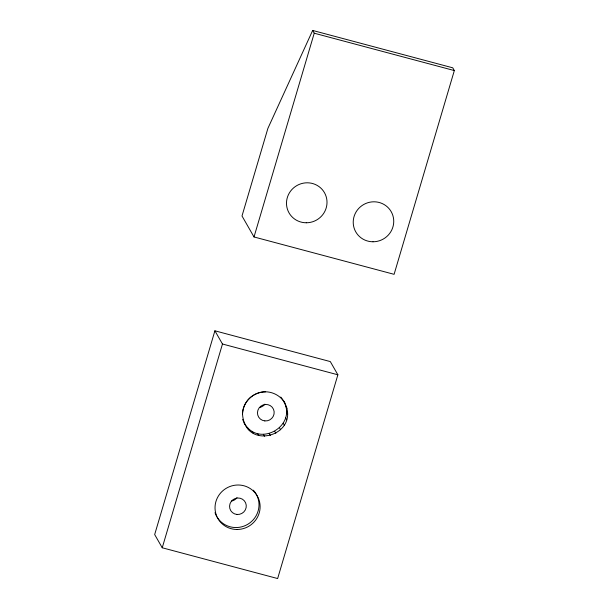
<?xml version="1.0" encoding="UTF-8"?>
<svg xmlns="http://www.w3.org/2000/svg" width="609" height="609" viewBox="0 0 609 609"><rect width="100%" height="100%" fill="white"/><g stroke="black" fill="none" stroke-linecap="round" stroke-linejoin="round"><path stroke-width="0.91" d="M242.648 419.388C255.369 452.251 303.137 424.321 280.757 397.053M284.829 402.93C280.871 396.139 273.411 391.93 265.585 391.8A22.685 22.084 -29.8 0 0 242.519 414.021C245.13 453.05 303.038 434.453 283.725 401.004M214.901 330.801L154.671 534.557L162.238 547.773L277.643 578.55L337.873 374.794L330.306 361.586L214.901 330.801L222.468 344.016L337.873 374.794M162.238 547.773L222.468 344.016M254.014 236.962L314.236 33.206L312.661 30.45L267.899 128.37L242.001 215.989L254.014 236.962L394.099 274.324L454.329 70.568L452.746 67.812L312.661 30.45M314.236 33.206L454.329 70.568M285.849 406.37L286.953 408.296M286.481 412.126L287.585 414.051M285.575 417.881L286.679 419.807M283.193 423.24L284.296 425.166M279.501 427.845L280.604 429.771M274.75 431.378L275.854 433.296M269.262 433.593L270.366 435.519M263.415 434.346L264.519 436.272M257.599 433.585L258.703 435.511M252.217 431.362L253.321 433.288M247.635 427.822L248.738 429.748M244.163 423.217L244.902 424.503M242.519 414.082A22.739 22.137 -29.8 0 1 265.638 391.808M253.352 490.199A22.685 22.084 -29.8 0 1 249.766 522.964A22.685 22.084 -29.8 0 1 217.101 517.132M216.69 516.424A22.685 22.084 -29.8 0 1 215.023 512.641M236.985 497.682A8.412 8.191 -29.8 0 1 231.481 501.04M264.885 404.14A8.412 8.191 -29.8 0 1 259.381 407.49M237.038 529.48A22.685 22.084 -29.8 0 0 257.356 496.129A22.685 22.084 -29.8 0 0 218.327 496.107A22.685 22.084 -29.8 0 0 237.038 529.48M236.939 514.453A8.412 8.191 -29.8 0 0 245.602 502.813A8.412 8.191 -29.8 0 0 231.222 501.466A8.412 8.191 -29.8 0 0 236.939 514.453M264.839 420.91A8.412 8.191 -29.8 0 0 273.502 409.271A8.412 8.191 -29.8 0 0 259.122 407.923A8.412 8.191 -29.8 0 0 264.839 420.91M306.274 222.772A20.394 19.853 -29.8 0 0 324.536 192.802A20.394 19.853 -29.8 0 0 289.45 192.779A20.394 19.853 -29.8 0 0 306.274 222.772M373.005 241.773A20.394 19.853 -29.8 0 0 391.267 211.803A20.394 19.853 -29.8 0 0 356.181 211.78A20.394 19.853 -29.8 0 0 373.005 241.773"/></g></svg>
